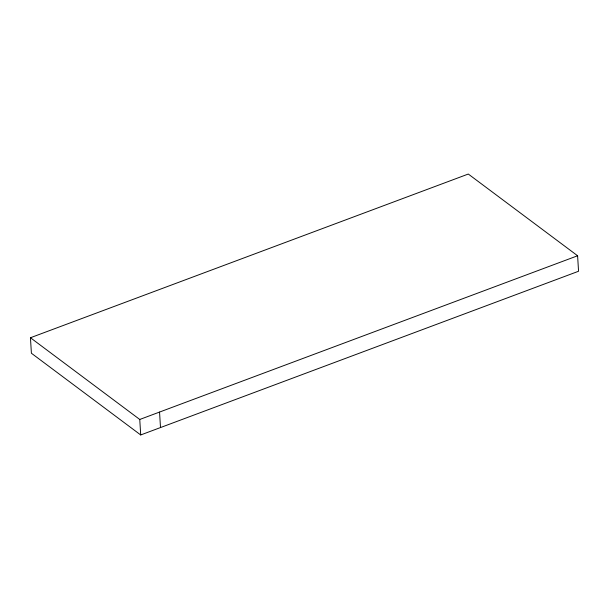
<?xml version="1.0" encoding="UTF-8"?>
<svg xmlns="http://www.w3.org/2000/svg" width="609" height="609" viewBox="0 0 609 609"><rect width="100%" height="100%" fill="white"/><g stroke="black" fill="none" stroke-linecap="round" stroke-linejoin="round"><path stroke-width="0.91" d="M30.45 337.744L468.291 174.045L577.606 255.765L578.55 271.256L140.709 434.955L31.394 353.235L30.45 337.744L139.758 419.464L140.709 434.955M139.758 419.464L577.606 255.765M159.55 412.065L160.502 427.556"/></g></svg>
